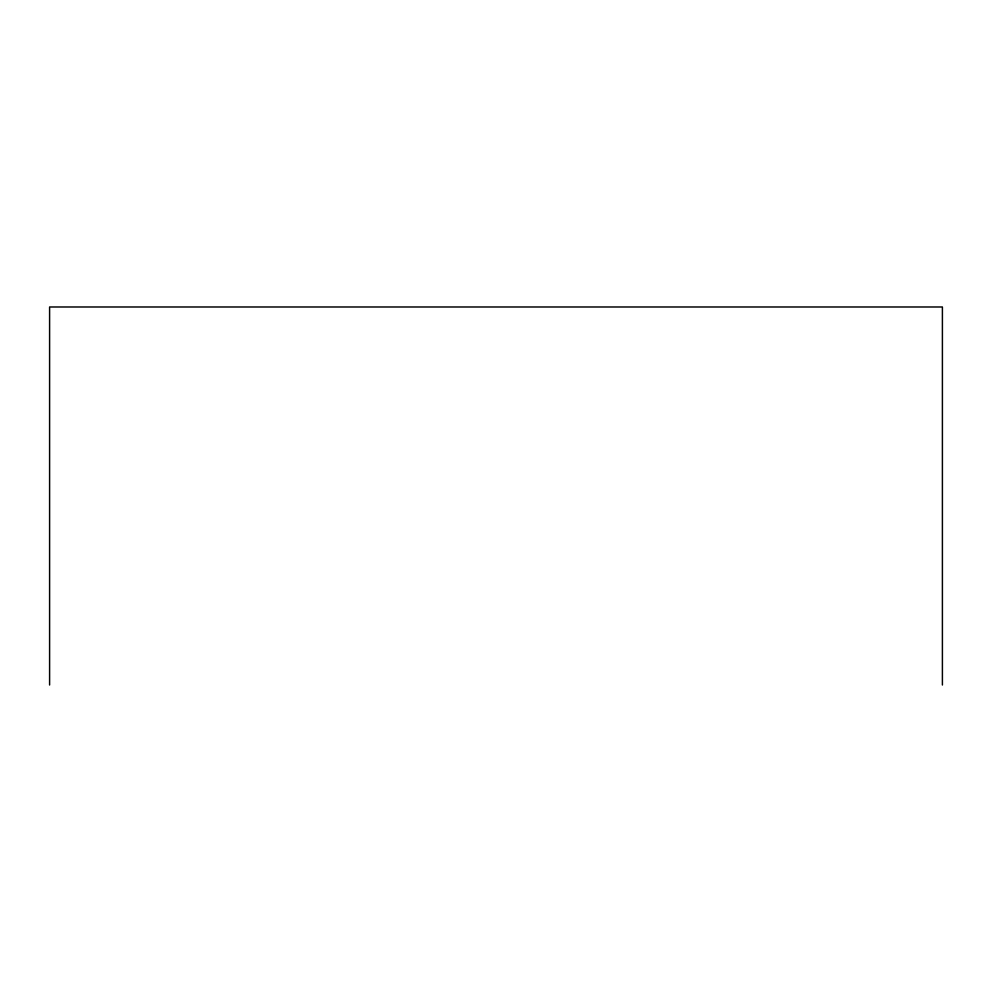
<?xml version="1.0" encoding="UTF-8"?>
<svg xmlns="http://www.w3.org/2000/svg" width="992" height="992" viewBox="0 0 992 992"><rect width="100%" height="100%" fill="white"/><g stroke="black" fill="none" stroke-linecap="round" stroke-linejoin="round"><path stroke-width="1.49" d="M942.4 685.013L942.4 306.987L49.6 306.987L49.6 685.013"/></g></svg>
